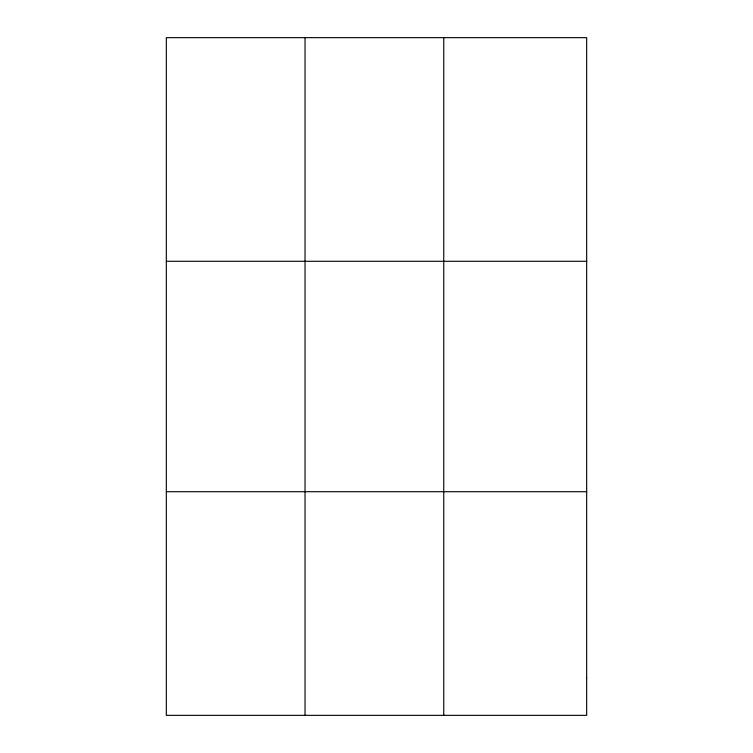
<?xml version="1.0" encoding="UTF-8"?>
<svg xmlns="http://www.w3.org/2000/svg" width="753" height="753" viewBox="0 0 753 753"><rect width="100%" height="100%" fill="white"/><g stroke="black" fill="none" stroke-linecap="round" stroke-linejoin="round"><path stroke-width="1.13" d="M305.04 37.65L305.04 715.35M443.752 37.65L443.752 715.35M166.328 261.291L586.672 261.291M166.328 491.709L586.672 491.709M586.672 678.077L586.672 715.35L166.328 715.35L166.328 37.65L586.672 37.65L586.672 678.077"/></g></svg>
